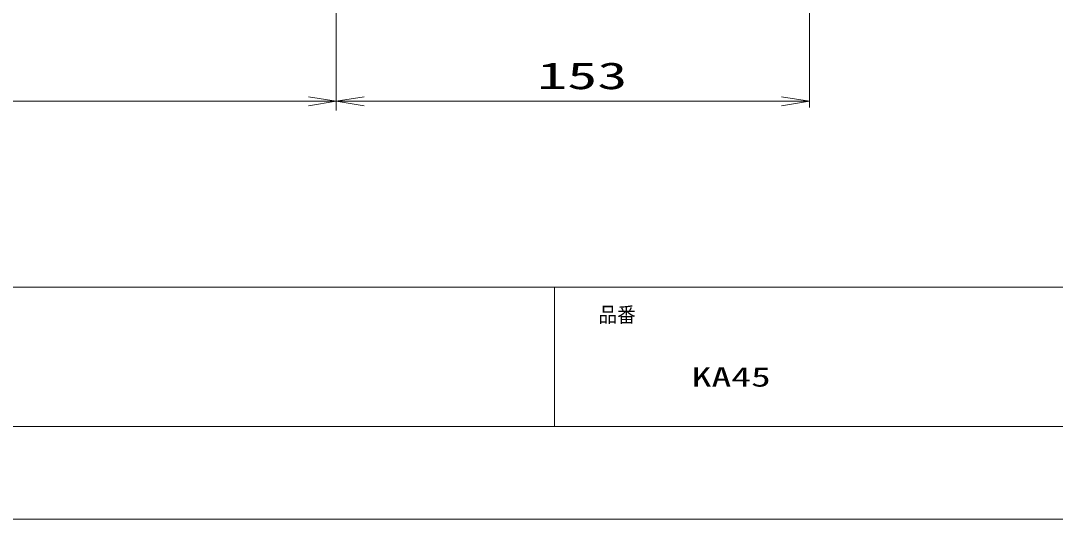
# Model space of a CAD drawing. Units: millimetres on the paper. Extents: x -305 to 305, y -152 to 152.
# Drawn here: x -128.6 to -17.1, y -148.5 to -94.8 of the extents above; entities that cross this region are included whole.
import ezdxf
from ezdxf.enums import TextEntityAlignment as Align

# ---------------------------------------------------------------- set-up
doc = ezdxf.new("R2010")
doc.units = ezdxf.units.MM
doc.linetypes.add('LONG_CHAIN', pattern=[21, 18, -1, 1, -1])
for name, color, linetype, lineweight in [('0-1_TV', 7, 'Continuous', 9), ('0-2_0', 7, 'Continuous', 9), ('0-3_1図面枠', 7, 'Continuous', 9), ('0-4_図面枠', 3, 'Continuous', 9), ('0-5_DEFPOINTS', 7, 'Continuous', 9)]:
    doc.layers.add(name, color=color, linetype=linetype, lineweight=lineweight)
doc.styles.add('ＭＳ ゴシック', font='')
doc.styles.get('ＭＳ ゴシック').set_extended_font_data('MS Gothic')

# ---------------------------------------------------------------- blocks, each defined once
blk = doc.blocks.new('_OPEN')
at = {"layer": '0-2_0'}
blk.add_line((0, 0), (-1, 0), dxfattribs=at)
blk.add_lwpolyline([(-1, 0.1667), (0, 0), (-1, -0.1667)], dxfattribs=at)

msp = doc.modelspace()

# ---------------------------------------------------------------- linework, layer by layer
at = {"layer": '0-1_TV', "linetype": 'LONG_CHAIN'}
msp.add_line((-94.551, -103.473), (-94.551, -52.388), dxfattribs=at)
at = {"layer": '0-1_TV'}
for p, q in [((-43.551, -75.692), (-43.551, -104.14)), ((-94.551, -98.85), (-94.551, -104.473)), ((-97.551, -103.473), (-183.217, -103.473)), ((-94.551, -103.473), (-94.551, -104.14)), ((-46.551, -103.473), (-91.551, -103.473))]:
    msp.add_line(p, q, dxfattribs=at)
at = {"layer": '0-2_0'}
msp.add_line((-71.017, -123.498), (-71.017, -138.498), dxfattribs=at)
at = {"layer": '0-4_図面枠'}
msp.add_line((-291.017, -123.498), (108.983, -123.498), dxfattribs=at)
msp.add_lwpolyline([(-291.017, -138.498), (108.983, -138.498), (108.983, 138.502), (-291.017, 138.502)], close=True, dxfattribs=at)
at = {"layer": '0-5_DEFPOINTS'}
msp.add_line((118.983, -148.498), (-301.017, -148.498), dxfattribs=at)

# ---------------------------------------------------------------- block references
at = {"layer": '0-1_TV', "xscale": 3, "yscale": 3}
for p in [(-94.551, -103.473), (-43.551, -103.473)]:
    msp.add_blockref('_OPEN', p, dxfattribs=at)
at = {"layer": '0-1_TV', "xscale": 3, "yscale": 3, "rotation": 180}
msp.add_blockref('_OPEN', (-94.551, -103.473), dxfattribs=at)

# ---------------------------------------------------------------- texts
at = {"layer": '0-1_TV', "style": 'ＭＳ ゴシック', "width": 1.65}
msp.add_text('153', height=2.889, dxfattribs=at).set_placement((-72.901, -103.028), align=Align.BOTTOM_LEFT)
at = {"layer": '0-3_1図面枠', "style": 'ＭＳ ゴシック'}
for s, height, width, p in [('品番', 1.628, 0.9, (-66.276, -127.759)), ('KA45', 2.089, 1.5, (-56.239, -134.836))]:
    msp.add_text(s, height=height, dxfattribs=dict(at, width=width)).set_placement(p, align=Align.BOTTOM_LEFT)

doc.saveas('drawing.dxf')
